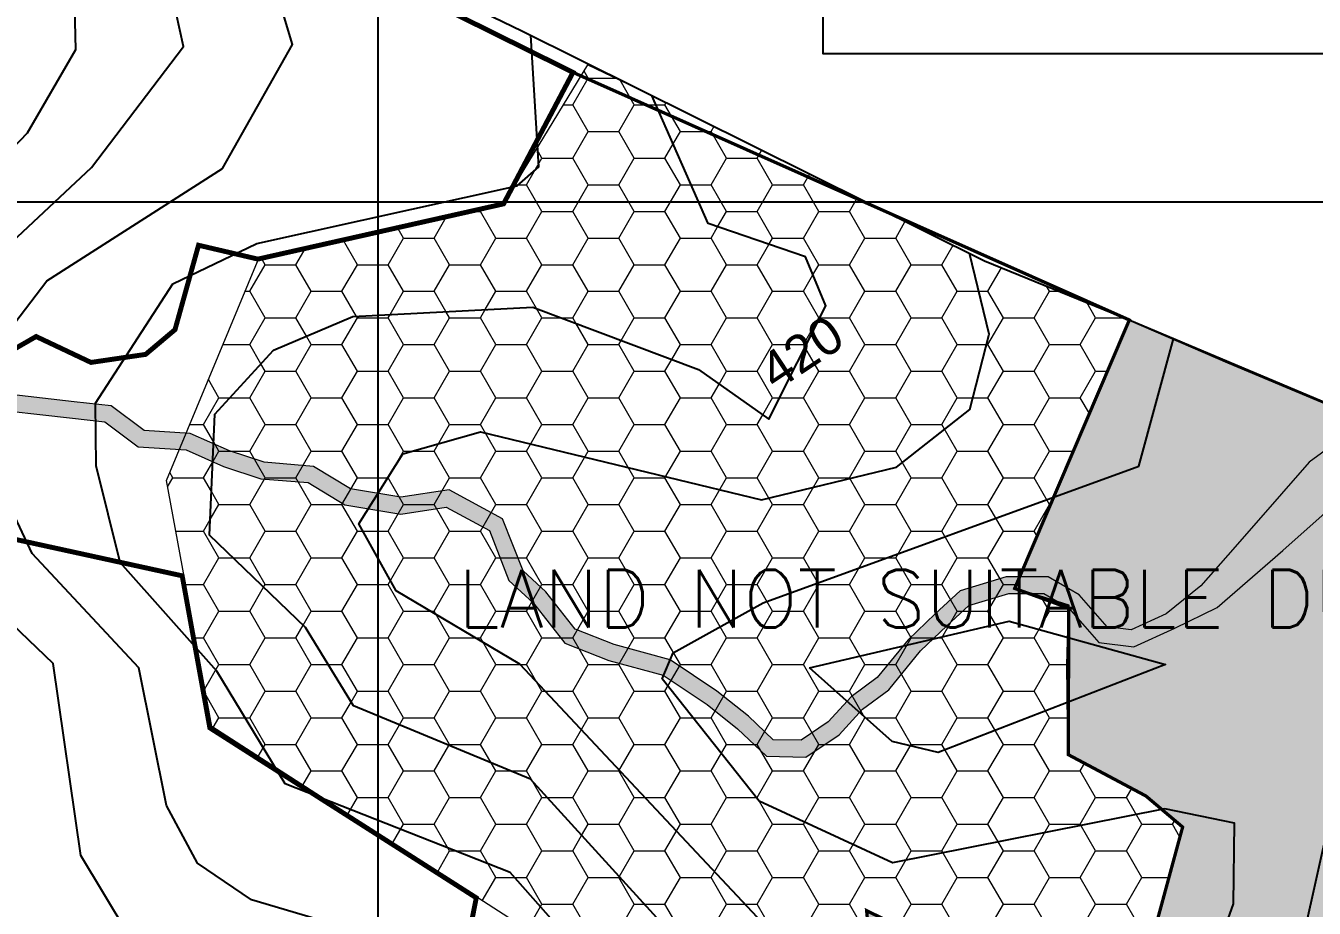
# Model space of a CAD drawing. Header units: metres. Extents: x 218545 to 227455, y 1543467 to 1556082.
# Drawn here: x 223786 to 224571, y 1550270 to 1550808 of the extents above; entities that cross this region are included whole.
import ezdxf

# ---------------------------------------------------------------- set-up
doc = ezdxf.new("R2010")
doc.units = ezdxf.units.M
doc.header["$MEASUREMENT"] = 0
for name, color, linetype in [('10 M CONTOUR', 20, 'Continuous'), ('2 M CONTOUR', 33, 'Continuous'), ('CONTEXT', 200, 'Continuous'), ('GRID', 250, 'Continuous'), ('IMAGE', 7, 'Continuous'), ('SATGE-2', 160, 'Continuous'), ('STAGE-I', 160, 'Continuous'), ('SUB STATION', 92, 'Continuous'), ('VILLAGE BOUNDARY', 6, 'Continuous')]:
    doc.layers.add(name, color=color, linetype=linetype)
doc.layers.add('AGRICULTURAL UNIVERSITY', color=7, linetype='Continuous', true_color=0xdfb3ff)
doc.layers.add('BO', color=7, linetype='Continuous', lineweight=30)
doc.layers.add('STREAM', color=140, linetype='Continuous', lineweight=0)
doc.layers.add('SUBMERGENCE AREA', color=7, linetype='Continuous', lineweight=80, true_color=0x777c88)
doc.styles.add('ROMANS', font='romans')
doc.styles.get("Standard").update_dxf_attribs({"font": 'arial.ttf'})
pattern_1 = [(0, (0.14, 0.136), (28.125, 16.23797632), [18.75, -37.5]), (120, (0.14, 0.136), (-28.125, 16.23797632), [18.75, -37.5]), (60, (0.14, 0.136), (6e-15, 32.47595264), [-37.5, 18.75])]

msp = doc.modelspace()

# ---------------------------------------------------------------- hatches: boundary and pattern name
at = {"layer": 'AGRICULTURAL UNIVERSITY'}
h = msp.add_hatch(color=256, dxfattribs=at)
h.dxf.hatch_style = 1
h.paths.add_polyline_path([(224318.05295, 1550007.2974), (224323.21959, 1550005.73319), (224339.28366, 1550007.23778), (224348.31961, 1550018.77313), (224371.41166, 1550019.27468), (224381.95365, 1550013.25626), (224409.88247, 1550019.2681), (224421.3582, 1550018.27109), (224445.30726, 1550011.2924), (224457.28192, 1550022.25893), (224456.78298, 1550032.72705), (224467.26072, 1550032.72705), (224479.73418, 1550020.26504), (224489.21404, 1550018.76956), (224504.1823, 1550021.26199), (224512.6643, 1550021.26199), (224526.13576, 1550017.77262), (224541.60283, 1550014.78172), (224551.08269, 1550020.26504), (224559.06575, 1550032.22858), (224567.04882, 1550041.20122), (224575.53081, 1550041.69969), (224583.51388, 1550034.72094), (224592.99374, 1550024.75136), (224629.91533, 1550025.74831), (224639.89413, 1550036.7149), (224644.38466, 1550059.64496), (224651.13118, 1550122.62526), (224657.08197, 1550157.30622), (224663.03288, 1550174.64672), (224661.54518, 1550195.45531), (224662.04099, 1550210.31859), (224668.98366, 1550226.17273), (224677.60626, 1550246.01994), (224691.40679, 1550275.56532), (224696.33551, 1550298.21682), (224696.33551, 1550319.391), (224703.72872, 1550344.99696), (224716.54348, 1550388.3302), (224734.59702, 1550429.34077), (224748.42977, 1550453.95461), (224750.70091, 1550462.33937), (224749.72424, 1550466.1419), (224862.5217, 1550457.87714), (224458.19331, 1550628.2361), (224388.32401, 1550464.66833), (224421.34014, 1550454.23287), (224420.40578, 1550418.15116), (224420.95624, 1550363.39116), (224468.29732, 1550338.18762), (224490.68118, 1550319.25765), (224457.23409, 1550196.0723), (224401.77401, 1550223.44981), (224378.19042, 1550214.96498), (224350.87333, 1550242.72386), (224298.08116, 1550268.28642)])
h.paths.add_polyline_path([(224824.30944, 1549358.41071), (224819.38692, 1549338.73877), (225603.65371, 1549101.04539), (225995.87307, 1550170.67531), (225517.24849, 1550160.42817), (225354.61474, 1550025.22241), (225116.27698, 1550030.77146), (225088.46519, 1550088.49211), (225004.08419, 1550057.11479), (224936.52323, 1550076.13524), (224877.02369, 1550084.88121), (224867.05414, 1550092.08612), (224864.57204, 1550063.5067), (224852.71899, 1549951.00579), (224854.9227, 1549890.74694), (224861.27408, 1549875.94077), (224868.15471, 1549859.01952), (224873.44749, 1549842.09822), (224867.09623, 1549818.30261), (224871.88409, 1549750.056), (224874.51429, 1549711.68952), (224860.83693, 1549671.22076), (224853.4722, 1549643.89129), (224864.51923, 1549637.0589), (224875.0404, 1549636.00773), (224877.6706, 1549621.81741), (224863.99324, 1549604.99925), (224852.4201, 1549590.80887), (224852.16595, 1549544.63134), (224838.39781, 1549453.62669)])
h.paths.add_polyline_path([(224551.96522, 1549418.84105), (224565.91815, 1549458.67327), (224580.97629, 1549552.69966), (224565.91815, 1549601.5934), (224560.27134, 1549674.93398), (224571.56497, 1549712.54454), (224594.15211, 1549770.84089), (224599.64753, 1549848.6897), (224595.54668, 1549865.07813), (224583.24399, 1549872.81711), (224575.04216, 1549877.82468), (224553.62639, 1549876.91421), (224541.3237, 1549872.36185), (224526.74278, 1549861.43625), (224508.51662, 1549845.04782), (224486.18949, 1549836.39837), (224467.50758, 1549831.84601), (224445.63619, 1549817.73372), (224418.29696, 1549817.27852), (224399.15943, 1549838.21931), (224385.9455, 1549853.242), (224387.76812, 1549872.36185), (224395.5142, 1549887.3846), (224426.49867, 1549905.13877), (224448.37018, 1549906.04924), (224474.79817, 1549899.67594), (224498.03655, 1549892.84743), (224511.7061, 1549891.93696), (224521.27493, 1549897.85499), (224530.38801, 1549903.31783), (224539.95671, 1549905.13877), (224571.85255, 1549905.13877), (224581.42138, 1549898.76547), (224615.59545, 1549892.84743), (224634.27723, 1549892.84743), (224635.1886, 1549902.40735), (224632.45461, 1549913.33295), (224634.73298, 1549933.36327), (224625.6199, 1549945.1994), (224617.87369, 1549948.84123), (224592.35707, 1549935.63948), (224575.04216, 1549937.00516), (224544.96894, 1549931.54233), (224535.85586, 1549923.80335), (224524.92016, 1549906.50445), (224511.25048, 1549897.85499), (224502.59303, 1549903.31783), (224502.13741, 1549909.23586), (224504.87139, 1549917.43011), (224506.69401, 1549926.53476), (224499.40342, 1549931.54233), (224472.72362, 1549926.68377), (224452.34409, 1549933.01824), (224426.53014, 1549941.16251), (224385.77109, 1549950.66414), (224346.37083, 1549951.11664), (224323.01828, 1549942.41105), (224328.49437, 1549870.85007), (224336.53651, 1549748.4471), (224539.52134, 1549422.52681)])
at = {"layer": 'STREAM'}
h = msp.add_hatch(color=256, dxfattribs=at)
h.dxf.hatch_style = 1
h.paths.add_polyline_path([(224384.68698, 1550461.62255), (224406.03357, 1550461.62255), (224421.11349, 1550452.87453), (224439.61601, 1550431.74819), (224460.92447, 1550429.0871), (224486.00876, 1550440.54364), (224511.8296, 1550452.94868), (224551.69803, 1550487.86533), (224583.07217, 1550515.63682), (224626.75943, 1550556.82724), (224602.74183, 1550566.90749), (224582.89593, 1550552.5844), (224567.86434, 1550541.61811), (224550.96519, 1550522.32306), (224522.6816, 1550490.02952), (224501.81033, 1550466.19919), (224480.64776, 1550449.25173), (224459.3263, 1550439.51375), (224444.70583, 1550441.33962), (224427.64871, 1550460.81558), (224408.76403, 1550471.77078), (224383.17822, 1550471.77078), (224355.15562, 1550463.25009), (224339.92606, 1550449.25173), (224323.47803, 1550433.42757), (224304.59335, 1550410.29988), (224288.63969, 1550398.63632), (224274.68193, 1550383.27364), (224258.10489, 1550372.10413), (224241.14232, 1550372.48923), (224226.10734, 1550386.74006), (224206.83181, 1550402.14631), (224178.22235, 1550421.14122), (224144.08912, 1550430.44166), (224120.42868, 1550439.74209), (224102.58647, 1550462.60569), (224088.62284, 1550475.39384), (224076.20024, 1550507.12661), (224043.63898, 1550524.64333), (224014.20881, 1550520.26416), (223983.5261, 1550525.26896), (223960.98383, 1550539.03208), (223930.92739, 1550541.53448), (223909.6374, 1550548.4161), (223885.84272, 1550559.05126), (223857.66482, 1550560.92809), (223837.62711, 1550575.94241), (223815.08484, 1550578.4448), (223753.53876, 1550585.48645), (223725.81804, 1550568.49172), (223676.04684, 1550537.01997), (223640.42331, 1550516.75725), (223631.54903, 1550505.35798), (223631.54903, 1550483.82596), (223625.21026, 1550466.09371), (223607.46158, 1550463.56054), (223572.59829, 1550471.16005), (223564.99177, 1550499.65831), (223550.41253, 1550523.7235), (223534.56555, 1550533.22292), (223502.87157, 1550524.35682), (223441.38532, 1550506.62456), (223419.19956, 1550503.45807), (223395.06607, 1550496.74706), (223363.81549, 1550470.6228), (223342.1314, 1550450.87025), (223317.89632, 1550439.40106), (223292.38569, 1550433.0293), (223270.7016, 1550441.3126), (223252.84418, 1550457.87921), (223232.43565, 1550498.6586), (223224.22822, 1550527.75326), (223203.82437, 1550542.02279), (223150.77433, 1550574.63883), (223107.92628, 1550591.96611), (223056.91659, 1550602.15861), (223022.87973, 1550597.42998), (223011.49115, 1550597.93566), (223004.658, 1550602.23407), (222990.73859, 1550607.03816), (222977.0745, 1550605.51929), (222948.30116, 1550593.81709), (222928.94916, 1550584.9132), (222910.36103, 1550577.02687), (222887.75035, 1550582.17083), (222849.95666, 1550587.35528), (222821.18176, 1550600.90809), (222804.32793, 1550616.92502), (222783.36337, 1550626.3709), (222763.68333, 1550644.47613), (222777.69939, 1550617.79212), (222798.58696, 1550608.38094), (222815.37711, 1550592.42453), (222847.03815, 1550577.51236), (222885.93167, 1550572.17703), (222911.30657, 1550566.40422), (222933.05276, 1550575.6304), (222952.3357, 1550584.50251), (222979.59422, 1550595.58864), (222989.5882, 1550596.69954), (223000.24306, 1550593.02217), (223008.35954, 1550587.91647), (223023.35684, 1550587.25056), (223056.6121, 1550591.87061), (223105.00429, 1550582.20112), (223146.18259, 1550565.54908), (223198.25395, 1550533.53475), (223215.4444, 1550521.51251), (223222.92983, 1550494.97729), (223244.59279, 1550451.69136), (223265.24212, 1550432.53465), (223291.74705, 1550422.40979), (223321.32972, 1550429.79862), (223347.84379, 1550442.34634), (223370.48989, 1550462.97521), (223399.89474, 1550487.55651), (223421.28466, 1550493.50459), (223443.51859, 1550496.67796), (223505.64462, 1550514.59472), (223533.09367, 1550522.27334), (223543.03666, 1550516.31305), (223555.56074, 1550495.64021), (223564.38947, 1550462.56287), (223607.08604, 1550453.25586), (223632.70535, 1550456.91236), (223641.69727, 1550482.06663), (223641.69727, 1550501.87351), (223647.19284, 1550508.93273), (223681.27025, 1550528.31602), (223731.18221, 1550559.87676), (223755.86063, 1550575.00636), (223813.94822, 1550568.36041), (223833.75667, 1550566.16149), (223853.98774, 1550551.00228), (223883.35805, 1550549.04603), (223905.99573, 1550538.928), (223928.91943, 1550531.5183), (223957.74681, 1550529.11823), (223979.9326, 1550515.57275), (224014.13704, 1550509.99351), (224041.79912, 1550514.10959), (224068.10932, 1550499.9557), (224080.03165, 1550469.50085), (224095.10746, 1550455.69414), (224114.13467, 1550431.31204), (224140.8895, 1550420.79526), (224173.97389, 1550411.78061), (224200.84556, 1550393.93949), (224219.43686, 1550379.08011), (224237.00061, 1550362.43241), (224261.09999, 1550361.88528), (224281.36895, 1550375.54238), (224295.45924, 1550391.05093), (224311.63193, 1550402.87461), (224330.95314, 1550426.53693), (224346.87864, 1550441.85839), (224360.32049, 1550454.21355)])
at = {"layer": 'SUBMERGENCE AREA', "lineweight": 13}
h = msp.add_hatch(dxfattribs=at)
h.set_pattern_fill('HONEY', color=256, scale=150)
h.set_pattern_definition(pattern_1)
h.paths.add_polyline_path([(224260.80169, 1550666.69132), (224201.44969, 1550687.01332), (224167.12703, 1550765.09097), (224128.13969, 1550783.63632), (224077.42617, 1550700.13632), (223927.76861, 1550666.21362), (223871.2964, 1550530.51452), (223898.94068, 1550380.51393), (224106.70233, 1550246.58635), (224021.57837, 1550072.15909), (224118.09428, 1550019.19635), (224240.24269, 1550111.60532), (224261.19269, 1550175.70432), (224251.91969, 1550198.33332), (224201.44669, 1550229.57432), (224093.10169, 1550348.42932), (223985.24569, 1550393.09832), (223955.97469, 1550440.86632), (223897.60369, 1550497.21432), (223900.84369, 1550570.87132), (223936.49969, 1550609.75732), (223984.87469, 1550630.33032), (224094.51369, 1550636.14332), (224195.59669, 1550598.06632), (224238.44169, 1550567.76932), (224273.14069, 1550636.82232)])
h.paths.add_polyline_path([(224238.8411, 1550152.2964), (224421.96183, 1550152.2964), (224421.96183, 1550198.24797), (224238.8411, 1550198.24797)], flags=9)
h = msp.add_hatch(dxfattribs=at)
h.set_pattern_fill('HONEY', color=256, scale=150)
h.set_pattern_definition(pattern_1)
h.paths.add_polyline_path([(224421.34014, 1550454.23287), (224388.32401, 1550464.66833), (224458.19331, 1550628.2361), (224370.011, 1550664.33626), (224167.12703, 1550765.09097), (224201.44969, 1550687.01332), (224260.80169, 1550666.69132), (224273.14069, 1550636.82232), (224238.44169, 1550567.76932), (224195.59669, 1550598.06632), (224094.51369, 1550636.14332), (223984.87469, 1550630.33032), (223936.49969, 1550609.75732), (223900.84369, 1550570.87132), (223897.60369, 1550497.21432), (223955.97469, 1550440.86632), (223985.24569, 1550393.09832), (224093.10169, 1550348.42932), (224201.44669, 1550229.57432), (224251.91969, 1550198.33332), (224261.19269, 1550175.70432), (224240.24269, 1550111.60532), (224118.09428, 1550019.19635), (224304.63969, 1549919.13632), (224239.13969, 1549784.24858), (224333.94526, 1549787.88635), (224328.49437, 1549870.85007), (224298.08116, 1550268.28642), (224350.87333, 1550242.72386), (224378.19042, 1550214.96498), (224401.77401, 1550223.44981), (224457.23409, 1550196.0723), (224490.68118, 1550319.25765), (224468.29732, 1550338.18762), (224420.95624, 1550363.39116), (224420.40578, 1550418.15116)])

# ---------------------------------------------------------------- linework, layer by layer
at = {"layer": '10 M CONTOUR'}
msp.add_polyline3d([(223706.49869, 1549784.42532, -1049.86579), (223932.66569, 1549894.66232, -1049.86579), (224040.05769, 1549960.15932, -1049.86579), (224240.24269, 1550111.60532, -1049.86579), (224261.19269, 1550175.70432, -1049.86579), (224251.91969, 1550198.33332, -1049.86579), (224201.44669, 1550229.57432, -1049.86579), (224093.10169, 1550348.42932, -1049.86579), (223985.24569, 1550393.09832, -1049.86579), (223955.97469, 1550440.86632, -1049.86579), (223897.60369, 1550497.21432, -1049.86579), (223900.84369, 1550570.87132, -1049.86579), (223936.49969, 1550609.75732, -1049.86579), (223984.87469, 1550630.33032, -1049.86579), (224094.51369, 1550636.14332, -1049.86579), (224195.59669, 1550598.06632, -1049.86579), (224238.44169, 1550567.76932, -1049.86579), (224273.14069, 1550636.82232, -1049.86579), (224260.80169, 1550666.69132, -1049.86579), (224201.44969, 1550687.01332, -1049.86579), (224167.12703, 1550765.09097, -1049.86579)], dxfattribs=at)
at = {"layer": '2 M CONTOUR'}
for points in [[(223635.92869, 1550585.01632, -1041.86579), (223786.66169, 1550742.30432, -1041.86579), (223815.97669, 1550792.97532, -1041.86579), (223813.14069, 1550911.23732, -1041.86579), (223799.13448, 1550943.94616, -1041.86579)], [(223738.53069, 1550639.62932, -1043.86579), (223825.62669, 1550721.12332, -1043.86579), (223881.71969, 1550794.80232, -1043.86579), (223854.89132, 1550917.00849, -1043.86579)], [(223775.54969, 1550622.21032, -1045.86579), (223798.43069, 1550652.11932, -1045.86579), (223905.45169, 1550720.46732, -1045.86579), (223948.02481, 1550796.10837, -1045.86579), (223921.52188, 1550884.81742, -1045.86579)], [(223780.58369, 1549863.45232, -1047.86579), (223930.05069, 1549928.47132, -1047.86579), (224081.23369, 1550017.97332, -1047.86579), (224151.45569, 1550090.68432, -1047.86579), (224173.95369, 1550133.75032, -1047.86579), (224167.76569, 1550193.33032, -1047.86579), (224080.84569, 1550291.63232, -1047.86579), (223943.70968, 1550345.65468, -1047.86579), (223902.05429, 1550414.31789, -1047.86579), (223843.01469, 1550480.39032, -1047.86579), (223828.52369, 1550539.44332, -1047.86579), (223828.03169, 1550577.49032, -1047.86579), (223875.23469, 1550650.34332, -1047.86579), (223926.42369, 1550674.87032, -1047.86579), (224085.16469, 1550710.06632, -1047.86579), (224098.25269, 1550721.55832, -1047.86579), (224093.33252, 1550801.73825, -1047.86579)], [(223704.33669, 1549720.32032, -1051.86579), (223855.17669, 1549824.43932, -1051.86579), (224083.27969, 1549952.14532, -1051.86579), (224322.42369, 1550122.18532, -1051.86579), (224392.92569, 1550187.59332, -1051.86579), (224367.42669, 1550236.76032, -1051.86579), (224234.54269, 1550260.83232, -1051.86579), (224086.58869, 1550418.56132, -1051.86579), (224011.34069, 1550463.24132, -1051.86579), (223988.51069, 1550504.10532, -1051.86579), (224015.33769, 1550546.64932, -1051.86579), (224062.64869, 1550560.16032, -1051.86579), (224234.01169, 1550518.60232, -1051.86579), (224316.36469, 1550538.48332, -1051.86579), (224360.99969, 1550573.72132, -1051.86579), (224372.82169, 1550619.62232, -1051.86579), (224360.84144, 1550668.88998, -1051.86579)], [(223792.34751, 1549685.87801, -1053.86579), (223806.81569, 1549724.77932, -1053.86579), (223886.51369, 1549805.10132, -1053.86579), (224493.32569, 1550192.61432, -1053.86579), (224521.66069, 1550272.57232, -1053.86579), (224522.22669, 1550321.60932, -1053.86579), (224479.92069, 1550330.37432, -1053.86579), (224313.82169, 1550297.52532, -1053.86579), (224232.65169, 1550334.95832, -1053.86579), (224173.43969, 1550409.61232, -1053.86579), (224180.10569, 1550425.46932, -1053.86579), (224234.98169, 1550455.84832, -1053.86579), (224464.04869, 1550539.15432, -1053.86579), (224485.04357, 1550616.67096, -1053.86579)], [(223886.57198, 1549740.42067, -1055.86579), (223956.68769, 1549808.80532, -1055.86579), (224183.18969, 1549964.66632, -1055.86579), (224549.70669, 1550186.85832, -1055.86579), (224595.32569, 1550390.88732, -1055.86579), (224594.18869, 1550428.91132, -1055.86579), (224628.68869, 1550503.88132, -1055.86579), (224595.93069, 1550541.14432, -1055.86579), (224589.50869, 1550569.04732, -1055.86579), (224592.48655, 1550571.21167, -1055.86579)], [(223621.26069, 1549904.78732, -1045.86579), (223811.85669, 1549913.09432, -1045.86579), (223933.57969, 1549965.78232, -1045.86579), (224040.98669, 1550043.78932, -1045.86579), (224092.11069, 1550109.76432, -1045.86579), (224070.27969, 1550193.79132, -1045.86579), (224010.30082, 1550249.15728, -1045.86579), (223923.03169, 1550275.00132, -1045.86579), (223890.20669, 1550297.32832, -1045.86579), (223871.41669, 1550332.44732, -1045.86579), (223854.54569, 1550416.18832, -1045.86579), (223789.49269, 1550485.95932, -1045.86579), (223762.06069, 1550544.09732, -1045.86579)], [(223761.29569, 1549947.90732, -1043.86579), (223827.04269, 1549956.59132, -1043.86579), (223856.77769, 1549967.62932, -1043.86579), (223949.39769, 1550040.15332, -1043.86579), (223987.25669, 1550114.05832, -1043.86579), (223979.99269, 1550157.85532, -1043.86579), (223956.17369, 1550183.91432, -1043.86579), (223847.34837, 1550254.99397, -1043.86579), (223819.19869, 1550301.85532, -1043.86579), (223802.19169, 1550418.94932, -1043.86579), (223727.41969, 1550490.36732, -1043.86579)], [(224263.15169, 1550416.27832, -1055.86579), (224385.04969, 1550444.81032, -1055.86579), (224480.29769, 1550418.36632, -1055.86579), (224341.62969, 1550364.70132, -1055.86579), (224313.69769, 1550371.33432, -1055.86579), (224263.15169, 1550416.27832, -1055.86579)]]:
    msp.add_polyline3d(points, dxfattribs=at)
at = {"layer": 'AGRICULTURAL UNIVERSITY', "elevation": -1469.86579}
msp.add_lwpolyline([(225000.13969, 1549283.95673), (224689.49004, 1549378.10755), (224539.52134, 1549422.52681), (224336.53651, 1549748.4471), (224328.49437, 1549870.85007), (224298.08116, 1550268.28642), (224350.87333, 1550242.72386), (224378.19042, 1550214.96498), (224401.77401, 1550223.44981), (224457.23409, 1550196.0723), (224490.68118, 1550319.25765), (224468.29732, 1550338.18762), (224420.95624, 1550363.39116), (224420.40578, 1550418.15116), (224421.34014, 1550454.23287), (224388.32401, 1550464.66833), (224458.19331, 1550628.2361), (224862.5217, 1550457.87714), (224793.46264, 1550267.52234), (224818.66887, 1550127.05376), (224877.02369, 1550084.88121), (224936.52323, 1550076.13524), (225004.08419, 1550057.11479)], dxfattribs=at)
msp.add_lwpolyline([(225000.13969, 1549283.95673), (224689.49004, 1549378.10755), (224539.52134, 1549422.52681), (224336.53651, 1549748.4471), (224328.49437, 1549870.85007), (224298.08116, 1550268.28642), (224350.87333, 1550242.72386), (224378.19042, 1550214.96498), (224401.77401, 1550223.44981), (224457.23409, 1550196.0723), (224490.68118, 1550319.25765), (224468.29732, 1550338.18762), (224420.95624, 1550363.39116), (224420.40578, 1550418.15116), (224421.34014, 1550454.23287), (224388.32401, 1550464.66833), (224458.19331, 1550628.2361), (224862.5217, 1550457.87714), (224793.46264, 1550267.52234), (224818.66887, 1550127.05376), (224877.02369, 1550084.88121), (224936.52323, 1550076.13524), (225004.08419, 1550057.11479)], dxfattribs=at)
at = {"layer": 'BO', "ltscale": 100, "const_width": 3, "elevation": -1469.86579}
for points in [[(223684.70863, 1551086.8325), (223792.56836, 1550940.75478), (224119.10277, 1550779.11714), (224076.77083, 1550698.9867), (223927.01524, 1550665.33313), (223890.84836, 1550673.77844), (223876.50193, 1550622.34127), (223858.59277, 1550607.27039), (223825.28808, 1550602.3744), (223791.85933, 1550618.16602), (223720.9683, 1550577.35269)], [(223670.16436, 1550518.3497), (223880.88539, 1550472.35116), (223897.74506, 1550379.68092), (224060.13969, 1550276.13632), (224019.83732, 1550071.07956), (224019.83732, 1550071.07956), (223236.20857, 1550479.56984)]]:
    msp.add_lwpolyline(points, dxfattribs=at)
at = {"layer": 'GRID', "linetype": 'Continuous'}
for p, q in [((224000.13969, 1554159.58013, -1469.86579), (224000.13969, 1546700.13632, -1469.86579)), ((219000.13969, 1550700.13632, -1469.86579), (227000.13969, 1550700.13632, -1469.86579))]:
    msp.add_line(p, q, dxfattribs=at)
at = {"layer": 'IMAGE', "elevation": -1469.86579}
msp.add_lwpolyline([(224271.66901, 1551934.18903), (226951.34586, 1551934.18903), (226951.34586, 1550790.51454), (224271.66901, 1550790.51454)], close=True, dxfattribs=at)
at = {"layer": 'SATGE-2', "color": 1, "const_width": 2, "elevation": -1469.86579}
for points in [[(224539.52134, 1549422.52681), (224336.53651, 1549748.4471), (224330.97296, 1549899.98866), (224298.08116, 1550268.28642), (224350.87333, 1550242.72386), (224378.19042, 1550214.96498), (224401.77401, 1550223.44981), (224457.23409, 1550196.0723), (224490.68118, 1550319.25765), (224468.29732, 1550338.18762), (224420.95624, 1550363.39116), (224421.29947, 1550452.66217), (224388.32401, 1550464.66833), (224458.19331, 1550628.2361), (224119.10277, 1550779.11714), (224076.77083, 1550698.9867), (223927.01524, 1550665.33313), (223890.84836, 1550673.77844), (223876.50193, 1550622.34127), (223858.59277, 1550607.27039), (223825.28808, 1550602.3744), (223791.85933, 1550618.16602), (223720.9683, 1550577.35269)], [(223670.16436, 1550518.3497), (223880.88539, 1550472.35116), (223897.74506, 1550379.68092), (224060.13969, 1550276.13632), (224019.83732, 1550071.07956), (224303.3039, 1549918.58651), (224093.34413, 1549470.69477), (224186.20236, 1549446.02431), (224248.11169, 1549429.57632), (224293.77069, 1549398.66932), (224305.79869, 1549357.03032), (224270.43469, 1549277.42932), (224159.67569, 1549161.92032), (224090.98769, 1549064.65332), (223886.48269, 1548888.86932), (223774.50669, 1548769.69832)]]:
    msp.add_lwpolyline(points, dxfattribs=at)
at = {"layer": 'STAGE-I', "color": 1, "lineweight": 40, "elevation": -1469.86579}
for points in [[(223684.70863, 1551086.8325), (223792.56836, 1550940.75478), (224119.10277, 1550779.11714), (224076.77083, 1550698.9867), (223927.01524, 1550665.33313), (223890.84836, 1550673.77844), (223876.50193, 1550622.34127), (223858.59277, 1550607.27039), (223825.28808, 1550602.3744), (223791.85933, 1550618.16602), (223720.9683, 1550577.35269)], [(223670.16436, 1550518.3497), (223880.88539, 1550472.35116), (223897.74506, 1550379.68092), (224060.13969, 1550276.13632), (224019.83732, 1550071.07956), (224019.83732, 1550071.07956), (223236.20857, 1550479.56984)]]:
    msp.add_lwpolyline(points, dxfattribs=at)
at = {"layer": 'STREAM'}
for points, elevation in [([(224582.89593, 1550552.5844), (224567.86434, 1550541.61811), (224550.96519, 1550522.32306), (224522.6816, 1550490.02952), (224501.81033, 1550466.19919), (224480.64776, 1550449.25173), (224459.3263, 1550439.51375), (224444.70583, 1550441.33962), (224427.64871, 1550460.81558), (224408.76403, 1550471.77078), (224383.17822, 1550471.77078), (224355.15562, 1550463.25009), (224339.92606, 1550449.25173), (224323.47803, 1550433.42757), (224304.59335, 1550410.29988), (224288.63969, 1550398.63632), (224274.68193, 1550383.27364), (224258.10489, 1550372.10413), (224241.14232, 1550372.48923), (224226.10734, 1550386.74006), (224206.83181, 1550402.14631), (224178.22235, 1550421.14122), (224144.08912, 1550430.44166), (224120.42868, 1550439.74209), (224102.58647, 1550462.60569), (224088.62284, 1550475.39384), (224076.20024, 1550507.12661), (224043.63898, 1550524.64333), (224014.20881, 1550520.26416), (223983.5261, 1550525.26896), (223960.98383, 1550539.03208), (223930.92739, 1550541.53448), (223909.6374, 1550548.4161), (223885.84272, 1550559.05126), (223857.66482, 1550560.92809), (223837.62711, 1550575.94241), (223815.08484, 1550578.4448), (223753.53876, 1550585.48645)], -42.43381), ([(224582.89593, 1550552.5844), (224567.86434, 1550541.61811), (224550.96519, 1550522.32306), (224522.6816, 1550490.02952), (224501.81033, 1550466.19919), (224480.64776, 1550449.25173), (224459.3263, 1550439.51375), (224444.70583, 1550441.33962), (224427.64871, 1550460.81558), (224408.76403, 1550471.77078), (224383.17822, 1550471.77078), (224355.15562, 1550463.25009), (224339.92606, 1550449.25173), (224323.47803, 1550433.42757), (224304.59335, 1550410.29988), (224288.63969, 1550398.63632), (224274.68193, 1550383.27364), (224258.10489, 1550372.10413), (224241.14232, 1550372.48923), (224226.10734, 1550386.74006), (224206.83181, 1550402.14631), (224178.22235, 1550421.14122), (224144.08912, 1550430.44166), (224120.42868, 1550439.74209), (224102.58647, 1550462.60569), (224088.62284, 1550475.39384), (224076.20024, 1550507.12661), (224043.63898, 1550524.64333), (224014.20881, 1550520.26416), (223983.5261, 1550525.26896), (223960.98383, 1550539.03208), (223930.92739, 1550541.53448), (223909.6374, 1550548.4161), (223885.84272, 1550559.05126), (223857.66482, 1550560.92809), (223837.62711, 1550575.94241), (223815.08484, 1550578.4448), (223753.53876, 1550585.48645)], -1469.86579), ([(223755.86063, 1550575.00636), (223813.94822, 1550568.36041), (223833.75667, 1550566.16149), (223853.98774, 1550551.00228), (223883.35805, 1550549.04603), (223905.99573, 1550538.928), (223928.91943, 1550531.5183), (223957.74681, 1550529.11823), (223979.9326, 1550515.57275), (224014.13704, 1550509.99351), (224041.79912, 1550514.10959), (224068.10932, 1550499.9557), (224080.03165, 1550469.50085), (224095.10746, 1550455.69414), (224114.13467, 1550431.31204), (224140.8895, 1550420.79526), (224173.97389, 1550411.78061), (224200.84556, 1550393.93949), (224219.43686, 1550379.08011), (224237.00061, 1550362.43241), (224261.09999, 1550361.88528), (224281.36895, 1550375.54238), (224295.45924, 1550391.05093), (224311.63193, 1550402.87461), (224330.95314, 1550426.53693), (224346.87864, 1550441.85839), (224360.32049, 1550454.21355), (224384.68698, 1550461.62255), (224406.03357, 1550461.62255), (224421.11349, 1550452.87453), (224439.61601, 1550431.74819), (224460.92447, 1550429.0871), (224486.00876, 1550440.54364), (224511.8296, 1550452.94868), (224551.69803, 1550487.86533), (224583.07217, 1550515.63682)], -42.43381), ([(223755.86063, 1550575.00636), (223813.94822, 1550568.36041), (223833.75667, 1550566.16149), (223853.98774, 1550551.00228), (223883.35805, 1550549.04603), (223905.99573, 1550538.928), (223928.91943, 1550531.5183), (223957.74681, 1550529.11823), (223979.9326, 1550515.57275), (224014.13704, 1550509.99351), (224041.79912, 1550514.10959), (224068.10932, 1550499.9557), (224080.03165, 1550469.50085), (224095.10746, 1550455.69414), (224114.13467, 1550431.31204), (224140.8895, 1550420.79526), (224173.97389, 1550411.78061), (224200.84556, 1550393.93949), (224219.43686, 1550379.08011), (224237.00061, 1550362.43241), (224261.09999, 1550361.88528), (224281.36895, 1550375.54238), (224295.45924, 1550391.05093), (224311.63193, 1550402.87461), (224330.95314, 1550426.53693), (224346.87864, 1550441.85839), (224360.32049, 1550454.21355), (224384.68698, 1550461.62255), (224406.03357, 1550461.62255), (224421.11349, 1550452.87453), (224439.61601, 1550431.74819), (224460.92447, 1550429.0871), (224486.00876, 1550440.54364), (224511.8296, 1550452.94868), (224551.69803, 1550487.86533), (224583.07217, 1550515.63682)], -1469.86579)]:
    msp.add_lwpolyline(points, dxfattribs=dict(at, elevation=elevation))
at = {"layer": 'SUBMERGENCE AREA', "lineweight": 13, "elevation": -1469.86579}
for points in [[(224106.70233, 1550246.58635), (223898.94068, 1550380.51393), (223871.2964, 1550530.51452), (223927.76861, 1550666.21362), (224077.42617, 1550700.13632), (224128.13969, 1550783.63632), (224128.13969, 1550783.63632), (224167.12703, 1550765.09097), (224201.44969, 1550687.01332), (224260.80169, 1550666.69132), (224273.14069, 1550636.82232), (224238.44169, 1550567.76932), (224195.59669, 1550598.06632), (224094.51369, 1550636.14332), (223984.87469, 1550630.33032), (223936.49969, 1550609.75732), (223900.84369, 1550570.87132), (223897.60369, 1550497.21432), (223955.97469, 1550440.86632), (223985.24569, 1550393.09832), (224093.10169, 1550348.42932), (224201.44669, 1550229.57432)], [(224201.44669, 1550229.57432), (224093.10169, 1550348.42932), (223985.24569, 1550393.09832), (223955.97469, 1550440.86632), (223897.60369, 1550497.21432), (223900.84369, 1550570.87132), (223936.49969, 1550609.75732), (223984.87469, 1550630.33032), (224094.51369, 1550636.14332), (224195.59669, 1550598.06632), (224238.44169, 1550567.76932), (224273.14069, 1550636.82232), (224260.80169, 1550666.69132), (224201.44969, 1550687.01332), (224167.12703, 1550765.09097), (224370.011, 1550664.33626), (224458.19331, 1550628.2361), (224388.32401, 1550464.66833), (224421.34014, 1550454.23287), (224420.95624, 1550363.39116), (224468.29732, 1550338.18762), (224490.68118, 1550319.25765), (224457.23409, 1550196.0723)]]:
    msp.add_lwpolyline(points, dxfattribs=at)
at = {"layer": 'VILLAGE BOUNDARY', "extrusion": (0.009448, 0.010215, 0.999903), "elevation": 17938.31647}
msp.add_lwpolyline([(223597.56354, 1553322.43942), (223609.02457, 1552910.00505), (223675.1498, 1552358.61453), (223646.47397, 1552180.96409), (223623.22439, 1552041.16071), (223598.31607, 1551840.20734), (223563.95209, 1551551.91416), (223550.43839, 1551431.54133), (223521.83817, 1551206.31871), (223681.96925, 1550986.31346), (223724.34219, 1550927.55755), (223786.37889, 1550843.04487), (224078.13346, 1550702.08254), (224360.20277, 1550561.99563), (224448.38552, 1550525.89358), (224508.36023, 1550500.05958), (224852.71552, 1550355.52573), (224783.63501, 1550165.161), (224808.82881, 1550024.68509), (224867.18215, 1549982.51034), (224926.68351, 1549973.76392), (224994.24565, 1549954.74247), (225078.63344, 1549986.12143), (225106.4409, 1549928.39776), (225344.78877, 1549922.84843), (225507.44283, 1550058.06124), (225794.38931, 1550062.23138), (225986.08976, 1550068.30892), (226148.97936, 1550072.93468), (226455.23444, 1550017.92131), (226210.0883, 1549528.66686), (226181.24477, 1549343.70468), (226230.35832, 1549292.84895), (226267.60754, 1549296.43499), (226252.00345, 1549120.11588), (226233.9141, 1548937.87217), (226231.96733, 1548886.33721), (226226.2685, 1548799.18276), (226135.07989, 1548766.97224), (225946.70216, 1548659.84923)], dxfattribs=at)

# ---------------------------------------------------------------- texts
at = {"layer": 'CONTEXT', "linetype": 'Continuous'}
msp.add_text('420', height=22.5, rotation=33.53438706, dxfattribs=at).set_placement((224242.68502, 1550584.57945, -1049.86579))
at = {"layer": 'SUB STATION', "style": 'ROMANS'}
msp.add_text('LAND NOT SUITABLE DUE TO SUBMERGANCE', height=35, dxfattribs=at).set_placement((224048.96469, 1550440.90132, -1051.86579))

doc.saveas('drawing.dxf')
